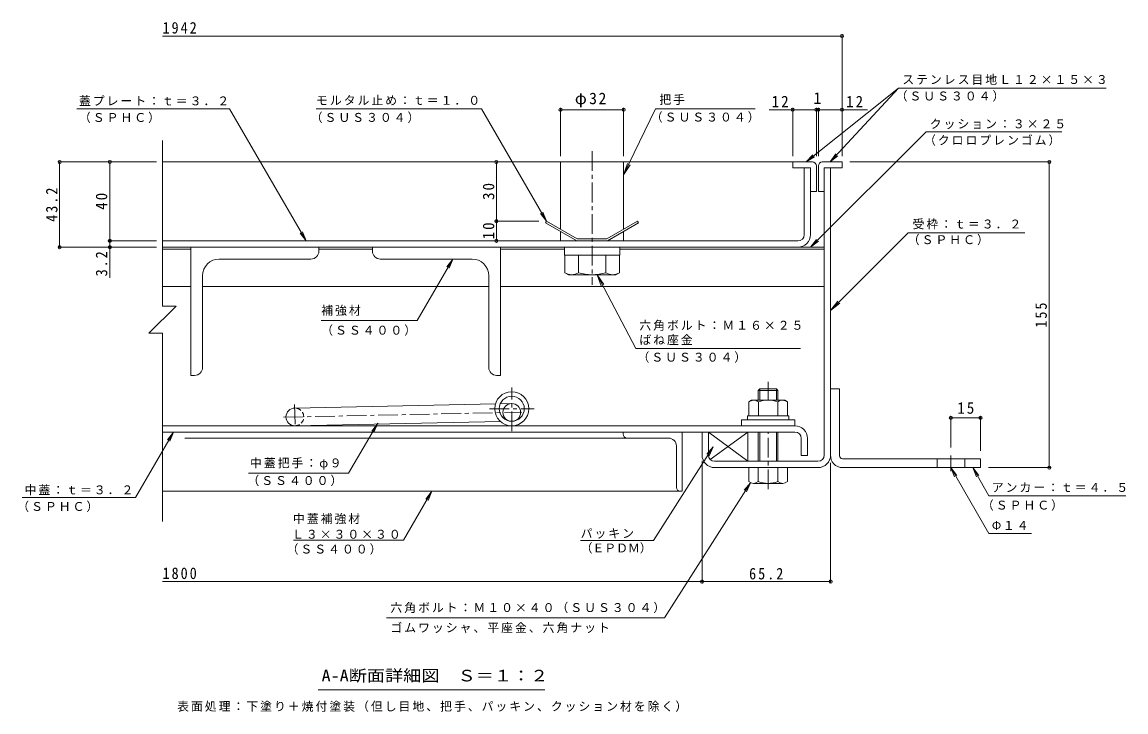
# Model space of a CAD drawing. Units: millimetres on the paper, enlarged 10 times, with parts at other scales. Extents: x -2673 to 2748, y -1962 to 1828.
# Drawn here: x -51 to 2748, y 79 to 1828 of the extents above; entities that cross this region are included whole.
import ezdxf
from ezdxf.enums import TextEntityAlignment as Align

# ---------------------------------------------------------------- set-up
doc = ezdxf.new("R2010")
doc.units = ezdxf.units.MM
doc.header["$LTSCALE"] = 10
doc.header["$PDMODE"] = 32
doc.header["$PDSIZE"] = 8
doc.linetypes.add('CHAIN1', pattern=[8, 5, -1, 1, -1])
doc.linetypes.add('DASHED1', pattern=[1.8, 1.2, -0.6])
for name, color, linetype, lineweight in [('D-1', 2, 'Continuous', 9), ('D-2', 3, 'Continuous', 9), ('D-3', 4, 'Continuous', 9), ('D-5', 7, 'Continuous', 9), ('D-6', 6, 'Continuous', 9), ('D-7', 5, 'Continuous', 5), ('D-9', 134, 'Continuous', 5), ('D-A', 3, 'Continuous', 9), ('D-B', 6, 'Continuous', 9), ('D-C', 134, 'Continuous', 5), ('D-E', 3, 'Continuous', 9), ('D-F', 7, 'Continuous', 9)]:
    doc.layers.add(name, color=color, linetype=linetype, lineweight=lineweight)
doc.styles.add('ＭＳ ゴシック', font='')
doc.styles.get('ＭＳ ゴシック').set_extended_font_data('MS Gothic')

msp = doc.modelspace()

# ---------------------------------------------------------------- linework, layer by layer
at = {"layer": 'D-1'}
for p, q in [((1983.03, 730.68), (1983.03, 1458.68)), ((1999.03, 730.68), (1999.03, 1458.68)), ((1689.03, 730.68), (1689.03, 788.68)), ((1705.03, 714.68), (1967.03, 714.68)), ((1705.03, 698.68), (1815.53, 698.68)), ((1967.03, 698.68), (1865.53, 698.68))]:
    msp.add_line(p, q, dxfattribs=at)
msp.add_lwpolyline([(1673.03, 730.68), (1673.03, 788.68), (1689.03, 788.68)], dxfattribs=at)
for centre, radius, start, end in [((1705.03, 730.68), 32, 180, 270), ((1705.03, 730.68), 16, 180, 270), ((1967.03, 730.68), 16, 270, 0), ((1967.03, 730.68), 32, 270, 0)]:
    msp.add_arc(centre, radius, start, end, dxfattribs=at)
at = {"layer": 'D-2'}
for p, q in [((1948.03, 1458.68), (1932.03, 1458.68)), ((1932.03, 1289.68), (1932.03, 1458.68)), ((1948.03, 1289.68), (1948.03, 1458.68)), ((1916.03, 1273.68), (304.87, 1273.68)), ((304.87, 1257.68), (1916.03, 1257.68))]:
    msp.add_line(p, q, dxfattribs=at)
at = {"layer": 'D-2', "linetype": 'CHAIN1'}
for p, q in [((1190.53, 791.18), (1190.53, 902.16)), ((1133.79, 847.93), (1247.27, 847.93))]:
    msp.add_line(p, q, dxfattribs=at)
at = {"layer": 'D-2'}
for radius in [43.25, 31.75]:
    msp.add_circle((1190.53, 847.93), radius, dxfattribs=at)
for radius in [16, 32]:
    msp.add_arc((1916.03, 1289.68), radius, 270, 0, dxfattribs=at)
at = {"layer": 'D-3'}
for p, q in [((1903.03, 1473.68), (304.87, 1473.68)), ((1963.03, 1463.68), (1963.03, 1398.67)), ((1968.03, 1463.68), (1968.03, 1398.68)), ((1978.03, 1473.68), (2028.03, 1473.68)), ((1983.03, 1398.68), (1983.03, 1458.68)), ((1948.03, 1398.67), (1963.03, 1398.67)), ((1983.03, 1398.68), (1968.03, 1398.68)), ((1278.84, 1323.68), (1276.34, 1319.35)), ((1276.34, 1319.35), (1355.44, 1273.68)), ((1278.84, 1323.68), (1356.78, 1278.68)), ((1509.72, 1323.68), (1431.78, 1278.68)), ((1512.22, 1319.35), (1433.12, 1273.68)), ((1509.72, 1323.68), (1512.22, 1319.35)), ((1355.44, 1273.68), (1433.12, 1273.68)), ((1356.78, 1278.68), (1431.78, 1278.68))]:
    msp.add_line(p, q, dxfattribs=at)
for points in [[(1953.03, 1473.68), (1903.03, 1473.68), (1903.03, 1458.68), (1948.03, 1458.68), (1948.03, 1398.67)], [(2028.03, 1473.68), (2028.03, 1458.68), (1983.03, 1458.68)]]:
    msp.add_lwpolyline(points, dxfattribs=at)
for centre, start, end in [((1953.03, 1463.68), 0, 90), ((1978.03, 1463.68), 90, 180)]:
    msp.add_arc(centre, 10, start, end, dxfattribs=at)
at = {"layer": 'D-5'}
for p, q in [((2171.58, 1661.07), (1936.94, 1473.68)), ((2171.58, 1661.07), (1998.06, 1473.68)), ((2171.58, 1661.07), (2697.42, 1661.07)), ((87.67, 1608.42), (474.85, 1608.42)), ((669.14, 1273.68), (474.85, 1608.42)), ((694.63, 1608.42), (1113.56, 1608.42)), ((1113.56, 1608.42), (1278.84, 1323.68)), ((1554.69, 1608.42), (1474.28, 1441.34)), ((1554.69, 1608.42), (1807.85, 1608.42)), ((2241.09, 1550.45), (1948.32, 1257.68)), ((2241.09, 1550.45), (2585.62, 1550.45)), ((1936.94, 1473.68), (1954.27, 1491.7)), ((1936.94, 1473.68), (1958.35, 1486.6)), ((1998.06, 1473.68), (2012.51, 1494.08)), ((1998.06, 1473.68), (2017.29, 1489.65)), ((1474.28, 1441.34), (1483.65, 1469.84)), ((1474.28, 1441.34), (1490.7, 1466.44)), ((1278.84, 1323.68), (1269.22, 1346.75)), ((1278.84, 1323.68), (1263.57, 1343.47)), ((669.14, 1273.68), (653.88, 1293.47)), ((669.14, 1273.68), (659.52, 1296.75)), ((2195.43, 1294.06), (1999.03, 1096.99)), ((2195.43, 1294.06), (2491.77, 1294.06)), ((1948.32, 1257.68), (1963.54, 1277.51)), ((1948.32, 1257.68), (1968.15, 1272.89)), ((1041.26, 1227.68), (1026, 1207.88)), ((1407.06, 1187.68), (1417.42, 1159.52)), ((1407.06, 1187.68), (1424.35, 1163.16)), ((1505.33, 1000.37), (1407.06, 1187.68)), ((1999.03, 1096.99), (2017.25, 1120.82)), ((1999.03, 1096.99), (2022.8, 1115.29)), ((950.89, 1071.96), (707.33, 1071.96)), ((1505.33, 1000.37), (1922.31, 1000.37)), ((236.53, 622.85), (332.78, 788.68)), ((332.78, 788.68), (317.52, 768.88)), ((332.78, 788.68), (323.16, 765.6)), ((850.54, 811.33), (835.28, 791.53)), ((850.54, 811.33), (840.92, 788.25)), ((1549.79, 513.55), (1701.52, 751.66)), ((1701.52, 751.66), (1685.44, 732.51)), ((1701.52, 751.66), (1690.95, 729)), ((2304.03, 698.68), (2313.6, 675.58)), ((2304.03, 698.68), (2319.25, 678.84)), ((2304.03, 698.68), (2400.44, 531.69)), ((2359.33, 698.68), (2400.44, 627.47)), ((2359.33, 698.68), (2368.89, 675.58)), ((2359.33, 698.68), (2374.55, 678.84)), ((1577.57, 317.55), (1795.98, 660.3)), ((1795.98, 660.3), (1779.91, 641.15)), ((1795.98, 660.3), (1785.41, 637.64)), ((-51.19, 622.85), (236.53, 622.85)), ((915.83, 514.73), (987.77, 638.68)), ((987.77, 638.68), (972.5, 618.88)), ((987.77, 638.68), (978.15, 615.6)), ((2400.44, 627.47), (2747.88, 627.47)), ((637.1, 514.73), (915.83, 514.73)), ((1365.22, 513.55), (1549.79, 513.55)), ((2400.44, 531.69), (2508.49, 531.69)), ((872.7, 317.55), (1577.57, 317.55)), ((1274.54, 135.33), (699.54, 135.33))]:
    msp.add_line(p, q, dxfattribs=at)
for points in [[(950.89, 1071.96), (1041.26, 1227.68), (1031.64, 1204.6)], [(523.15, 684.41), (776.88, 684.41), (850.54, 811.33)]]:
    msp.add_lwpolyline(points, dxfattribs=at)
at = {"layer": 'D-6'}
for p, q in [((304.87, 1257.68), (1983.03, 1257.68)), ((304.87, 1252.68), (376.36, 1252.68)), ((701.36, 1252.68), (837.2, 1252.68)), ((1162.2, 1252.68), (1324.28, 1252.68)), ((1464.28, 1252.68), (1983.03, 1252.68)), ((376.36, 1157.68), (304.87, 1157.68)), ((406.36, 1157.68), (1132.2, 1157.68)), ((1162.2, 1157.68), (1983.03, 1157.68)), ((640.06, 849.67), (1149.09, 860.31)), ((1161.41, 860.57), (1190.06, 861.17)), ((641, 804.68), (1161.83, 815.57)), ((1190.53, 816.17), (1191, 816.18)), ((1689.03, 788.68), (1689.03, 730.68)), ((1693.55, 719.53), (1789.03, 788.68))]:
    msp.add_line(p, q, dxfattribs=at)
at = {"layer": 'D-6', "linetype": 'CHAIN1'}
for p, q in [((639.87, 858.68), (641.12, 798.8)), ((612.01, 826.58), (1215.81, 839.21))]:
    msp.add_line(p, q, dxfattribs=at)
at = {"layer": 'D-6'}
msp.add_lwpolyline([(1705.03, 714.68), (1789.03, 714.68), (1789.03, 788.68), (1689.03, 788.68), (1789.03, 714.68)], dxfattribs=at)
msp.add_circle((1190.53, 838.68), 22.5, dxfattribs=at)
msp.add_arc((640.53, 827.18), 22.5, 90, 270, dxfattribs=at)
at = {"layer": 'D-6', "linetype": 'DASHED1'}
msp.add_arc((640.53, 827.18), 22.5, 270, 90, dxfattribs=at)
at = {"layer": 'D-7'}
for p, q in [((1819.59, 898.68), (1815.53, 894.62)), ((1861.47, 898.68), (1819.59, 898.68)), ((1819.59, 869.68), (1819.59, 898.68)), ((1861.47, 898.68), (1865.53, 894.62)), ((1861.47, 869.68), (1861.47, 898.68)), ((1865.53, 894.62), (1815.53, 894.62)), ((1815.53, 869.68), (1815.53, 894.62)), ((1865.53, 894.62), (1865.53, 871.18)), ((1865.53, 894.62), (1865.53, 869.68)), ((1815.53, 788.68), (1815.53, 714.68)), ((1819.59, 714.68), (1819.59, 788.68)), ((1861.47, 714.68), (1861.47, 788.68)), ((1865.53, 788.68), (1865.53, 714.68)), ((1889.53, 698.68), (1791.53, 698.68)), ((1791.53, 663.15), (1791.53, 698.68)), ((1815.53, 698.68), (1815.53, 663.15)), ((1865.53, 698.68), (1865.53, 663.15)), ((1889.53, 663.15), (1889.53, 698.68)), ((1877.53, 658.67), (1803.53, 658.67))]:
    msp.add_line(p, q, dxfattribs=at)
at = {"layer": 'D-7', "linetype": 'CHAIN1'}
for p, q in [((1840.53, 869.68), (1840.53, 916.34)), ((1840.53, 644.29), (1840.53, 788.68))]:
    msp.add_line(p, q, dxfattribs=at)
at = {"layer": 'D-7', "color": 2, "lineweight": 9}
for p, q in [((1791.45, 865.88), (1798.03, 869.68)), ((1883.03, 869.68), (1798.03, 869.68)), ((1791.45, 865.88), (1791.45, 829.68)), ((1815.99, 865.88), (1815.99, 829.68)), ((1865.07, 865.88), (1865.07, 829.68))]:
    msp.add_line(p, q, dxfattribs=at)
at = {"layer": 'D-7', "color": 134}
for p, q in [((1773.03, 819.68), (1773.03, 804.68)), ((1773.03, 819.68), (1908.03, 819.68)), ((1908.03, 819.68), (1908.03, 804.68)), ((1773.03, 804.68), (1908.03, 804.68))]:
    msp.add_line(p, q, dxfattribs=at)
at = {"layer": 'D-7', "color": 6, "lineweight": 9}
for p, q in [((1788.03, 829.68), (1788.03, 819.68)), ((1788.03, 819.68), (1893.03, 819.68))]:
    msp.add_line(p, q, dxfattribs=at)
at = {"layer": 'D-7', "color": 2, "lineweight": 9}
msp.add_lwpolyline([(1883.03, 869.68), (1889.6, 865.88), (1889.6, 829.68), (1791.45, 829.68)], dxfattribs=at)
at = {"layer": 'D-7', "color": 6, "lineweight": 9}
msp.add_lwpolyline([(1788.03, 829.68), (1893.03, 829.68), (1893.03, 819.68)], dxfattribs=at)
at = {"layer": 'D-7', "color": 2, "lineweight": 9}
for centre, radius, start, end in [((1805.94, 840.79), 28.97, 94.38438, 120), ((1802.96, 845.48), 24.21, 57.42749, 88.18784), ((1840.53, 788.47), 81.2, 72.41188, 107.5881), ((1878.1, 845.48), 24.21, 91.81215, 122.57249), ((1875.12, 840.79), 28.97, 59.99998, 85.6156)]:
    msp.add_arc(centre, radius, start, end, dxfattribs=at)
at = {"layer": 'D-7'}
for centre, radius, start, end in [((1803.53, 677), 18.33, 229.1022, 310.89809), ((1840.53, 730.75), 72.08, 249.70546, 290.29454), ((1877.53, 677), 18.33, 229.10191, 310.8978)]:
    msp.add_arc(centre, radius, start, end, dxfattribs=at)
at = {"layer": 'D-9'}
for p, q in [((376.36, 1257.68), (376.36, 932.68)), ((701.36, 1257.68), (376.36, 1257.68)), ((701.36, 1247.63), (701.36, 1257.68)), ((837.2, 1257.68), (1162.2, 1257.68)), ((837.2, 1247.63), (837.2, 1257.68)), ((1162.2, 1257.68), (1162.2, 932.68)), ((448.86, 1227.68), (681.41, 1227.68)), ((1089.7, 1227.68), (857.15, 1227.68)), ((406.36, 1185.18), (406.36, 952.63)), ((1132.2, 1185.18), (1132.2, 952.63)), ((386.41, 932.68), (376.36, 932.68)), ((1152.15, 932.68), (1162.2, 932.68))]:
    msp.add_line(p, q, dxfattribs=at)
for centre, radius, start, end in [((681.36, 1247.68), 20, 270.13706, 359.86294), ((857.2, 1247.68), 20, 180.13706, 269.86294), ((448.86, 1185.18), 42.5, 90, 180), ((1089.7, 1185.18), 42.5, 0, 90), ((386.36, 952.68), 20, 270.13706, 359.86294), ((1152.2, 952.68), 20, 180.13706, 269.86294)]:
    msp.add_arc(centre, radius, start, end, dxfattribs=at)
at = {"layer": 'D-A'}
for p, q in [((1908.53, 804.68), (304.87, 804.68)), ((304.87, 788.68), (1908.53, 788.68)), ((1924.53, 772.68), (1924.53, 729.68)), ((1940.53, 772.68), (1940.53, 729.68)), ((1924.53, 729.68), (1940.53, 729.68))]:
    msp.add_line(p, q, dxfattribs=at)
for radius in [32, 16]:
    msp.add_arc((1908.53, 772.68), radius, 0, 90, dxfattribs=at)
at = {"layer": 'D-B'}
for p, q in [((1473.03, 788.68), (361.4, 788.68)), ((1473.03, 788.68), (1623.03, 788.68)), ((1473.03, 783.68), (1473.03, 788.68)), ((1623.03, 788.68), (1623.03, 638.68)), ((1483.03, 773.68), (361.4, 773.68)), ((1483.03, 773.68), (1588.03, 773.68)), ((1608.03, 648.68), (1608.03, 753.68)), ((1618.03, 638.68), (304.87, 638.68)), ((1618.03, 638.68), (1623.03, 638.68))]:
    msp.add_line(p, q, dxfattribs=at)
for centre, radius, start, end in [((1483.03, 783.68), 10, 180, 270), ((1588.03, 753.68), 20, 0, 90), ((1618.03, 648.68), 10, 180, 270)]:
    msp.add_arc(centre, radius, start, end, dxfattribs=at)
at = {"layer": 'D-C', "color": 2, "linetype": 'CHAIN1', "lineweight": 9}
msp.add_line((1394.28, 1501.35), (1394.28, 1162.04), dxfattribs=at)
at = {"layer": 'D-C', "color": 2, "lineweight": 9}
for p, q in [((1314.28, 1473.68), (1314.28, 1303.21)), ((1314.28, 1473.68), (1474.28, 1473.68)), ((1474.28, 1473.68), (1474.28, 1303.21)), ((1314.28, 1297.44), (1314.28, 1273.68)), ((1474.28, 1297.44), (1474.28, 1273.68)), ((1314.28, 1273.68), (1474.28, 1273.68))]:
    msp.add_line(p, q, dxfattribs=at)
at = {"layer": 'D-C'}
for p, q in [((1324.28, 1257.68), (1324.28, 1237.68)), ((1324.28, 1257.68), (1464.28, 1257.68)), ((1324.28, 1237.68), (1464.28, 1237.68)), ((1464.28, 1257.68), (1464.28, 1237.68))]:
    msp.add_line(p, q, dxfattribs=at)
at = {"layer": 'D-C', "color": 5}
for p, q in [((1325, 1237.68), (1325, 1193.03)), ((1463.56, 1237.68), (1325, 1237.68)), ((1359.64, 1193.03), (1359.64, 1237.68)), ((1428.92, 1193.03), (1428.92, 1237.68)), ((1463.56, 1193.03), (1463.56, 1237.68)), ((1334.28, 1187.68), (1325, 1193.03))]:
    msp.add_line(p, q, dxfattribs=at)
msp.add_lwpolyline([(1334.28, 1187.68), (1454.28, 1187.68), (1463.56, 1193.03)], dxfattribs=at)
for centre, radius, start, end in [((1345.44, 1228.45), 40.89, 240, 265.61574), ((1341.23, 1221.84), 34.18, 271.81354, 302.57069), ((1394.28, 1302.32), 114.64, 252.41203, 287.58795), ((1447.32, 1221.84), 34.18, 237.42929, 268.18645), ((1443.11, 1228.45), 40.89, 274.38425, 299.99998)]:
    msp.add_arc(centre, radius, start, end, dxfattribs=at)
at = {"layer": 'D-E'}
for p, q in [((1999.03, 898.68), (1999.03, 730.68)), ((1999.03, 898.68), (2021.53, 898.68)), ((2021.53, 728.68), (2021.53, 898.68)), ((2029.03, 721.18), (2379.03, 721.18)), ((2269.03, 698.67), (2269.03, 721.17)), ((2339.03, 698.68), (2339.03, 721.18)), ((2379.03, 721.18), (2379.03, 698.68)), ((2379.03, 698.68), (2029.03, 698.68))]:
    msp.add_line(p, q, dxfattribs=at)
at = {"layer": 'D-E', "linetype": 'CHAIN1'}
msp.add_line((2304.03, 689.94), (2304.03, 729.39), dxfattribs=at)
at = {"layer": 'D-E'}
for radius, start in [(30, 176.17647), (7.5, 180.00027)]:
    msp.add_arc((2029.03, 728.68), radius, start, 270, dxfattribs=at)
at = {"layer": 'D-F'}
for p, q in [((2028.03, 1792.99), (304.87, 1792.99)), ((2028.03, 1488.68), (2028.03, 1797.99)), ((1314.28, 1488.67), (1314.28, 1611.3)), ((1314.28, 1606.3), (1474.28, 1606.3)), ((1474.28, 1488.67), (1474.28, 1611.3)), ((1843.46, 1606.3), (1963.03, 1606.3)), ((1903.03, 1488.68), (1903.03, 1611.3)), ((1963.03, 1488.68), (1963.03, 1611.3)), ((1963.03, 1606.3), (1968.03, 1606.3)), ((1968.03, 1488.68), (1968.03, 1611.3)), ((1968.03, 1606.3), (2092.38, 1606.3)), ((304.87, 1527.94), (304.87, 1108.08)), ((40.99, 1473.68), (289.87, 1473.68)), ((43.99, 1257.68), (43.99, 1473.68)), ((171.23, 1273.68), (171.23, 1473.68)), ((1151.62, 1323.68), (1151.62, 1473.68)), ((2556.66, 1473.68), (2048.03, 1473.68)), ((2553.66, 698.68), (2553.66, 1473.68)), ((1148.62, 1323.68), (1258.84, 1323.68)), ((1151.62, 1273.68), (1151.62, 1323.68)), ((289.87, 1273.68), (166.23, 1273.68)), ((171.23, 1257.68), (171.23, 1273.68)), ((40.99, 1257.68), (289.87, 1257.68)), ((171.23, 1257.68), (171.23, 1180.12)), ((304.87, 1039.27), (270.47, 1039.27)), ((304.87, 1039.27), (304.87, 562.14)), ((2304.03, 827.93), (2304.03, 749.39)), ((2304.03, 824.93), (2379.03, 824.93)), ((2379.03, 827.93), (2379.03, 741.18)), ((1673.02, 715.67), (1673.02, 404.78)), ((1999.03, 406.78), (1999.03, 710.68)), ((2556.66, 698.68), (2399.03, 698.68)), ((1673.02, 409.78), (304.87, 409.78)), ((1673.02, 409.78), (1999.03, 409.78))]:
    msp.add_line(p, q, dxfattribs=at)
msp.add_lwpolyline([(304.87, 1108.08), (339.28, 1108.08), (270.47, 1039.27)], dxfattribs=at)
for p in [(2028.03, 1792.99), (1314.28, 1606.3), (1474.28, 1606.3), (1903.03, 1606.3), (1963.03, 1606.3), (1968.03, 1606.3), (2028.03, 1606.3), (43.99, 1473.68), (171.23, 1473.68), (1151.62, 1473.68), (2553.66, 1473.68), (1151.62, 1323.68), (43.99, 1257.68), (171.23, 1273.68), (171.23, 1257.68), (1151.62, 1273.68), (2304.03, 824.93), (2379.03, 824.93), (2553.66, 698.68), (1673.02, 409.78), (1999.03, 409.78)]:
    msp.add_point(p, dxfattribs=at)

# ---------------------------------------------------------------- texts
at = {"layer": 'D-5', "style": 'ＭＳ ゴシック'}
msp.add_text('（ＥＰＤＭ）', height=21.99, dxfattribs=at).set_placement((1365.22, 476.99), align=Align.BOTTOM_LEFT)
at = {"layer": 'D-5', "color": 2, "style": 'ＭＳ ゴシック', "width": 1.15}
msp.add_text('A-A断面詳細図\u3000Ｓ＝１：２', height=29.33, dxfattribs=at).set_placement((708.29, 147.83), align=Align.BOTTOM_LEFT)
at = {"layer": 'D-5', "char_height": 21.99, "attachment_point": 7, "style": 'ＭＳ ゴシック'}
for s, insert in [('\\T1.17;ステンレス目地Ｌ１２×１５×３', (2180.77, 1669.24)), ('\\T1.17;（ＳＵＳ３０４）', (2163.93, 1626.8)), ('\\T1.17;蓋プレート：ｔ＝３．２', (93, 1615.97)), ('\\T1.17;モルタル止め：ｔ＝１．０', (694.23, 1617.43)), ('\\T1.17;把手', (1564.82, 1618.26)), ('\\T1.17;（ＳＰＨＣ）', (93, 1572.31)), ('\\T1.17;（ＳＵＳ３０４）', (680.67, 1572.52)), ('\\T1.17;（ＳＵＳ３０４）', (1543.11, 1573.36)), ('\\T1.17;クッション：３×２５', (2250.64, 1556.77)), ('\\T1.17;（クロロプレンゴム）', (2235.82, 1514.67)), ('\\T1.17;受枠：ｔ＝３．２', (2206.92, 1302.62)), ('\\T1.17;（ＳＰＨＣ）', (2194.76, 1262.47)), ('\\T1.17;補強材', (707.33, 1083.44)), ('\\T1.17;六角ボルト：Ｍ１６×２５', (1514.04, 1045.72)), ('\\T1.17;（ＳＳ４００）', (707.33, 1032.92)), ('\\T1.17;ばね座金', (1514.04, 1009)), ('\\T1.17;（ＳＵＳ３０４）', (1509.38, 964.51)), ('\\T1.17;中蓋把手：φ９', (526.87, 693.3)), ('\\T1.17;（ＳＳ４００）', (520.22, 651.76)), ('\\T1.17;中蓋：ｔ＝３．２', (-44.76, 628.55)), ('\\T1.17;アンカー：ｔ＝４．５', (2407.74, 635.99)), ('\\T1.17;（ＳＰＨＣ）', (2382.76, 589.38)), ('\\T1.17;（ＳＰＨＣ）', (-63.43, 585.98)), ('\\T1.17;中蓋補強材', (635.82, 555.23)), ('\\T1.17;Φ１４', (2407.74, 540.21)), ('\\T1.17;Ｌ３×３０×３０', (633.47, 518.04)), ('\\T1.17;パッキン', (1365.22, 518.38)), ('\\T1.17;（ＳＳ４００）', (619.63, 477.9)), ('\\T1.17;六角ボルト：Ｍ１０×４０（ＳＵＳ３０４）', (882.84, 329.57)), ('\\T1.17;ゴムワッシャ、平座金、六角ナット', (882.84, 278.74)), ('\\T1.17;表面処理：下塗り＋焼付塗装（但し目地、把手、パッキン、クッション材を除く）', (342.04, 79.2))]:
    msp.add_mtext(s, dxfattribs=dict(at, insert=insert))
at = {"layer": 'D-F', "color": 2, "style": 'ＭＳ ゴシック'}
msp.add_text('1', height=29.33, dxfattribs=at).set_placement((1955.53, 1612.3), align=Align.BOTTOM_LEFT)
at = {"layer": 'D-F', "color": 2, "char_height": 29.33, "attachment_point": 7, "style": 'ＭＳ ゴシック'}
for s, insert in [('\\T1.28;\\W0.9;1942', (304.87, 1798.99)), ('\\T1.19;φ32', (1350.53, 1612.3)), ('\\T1.27;\\W0.95;12', (1849.57, 1612.3)), ('\\T1.27;\\W0.95;12', (2038.31, 1612.3)), ('\\T1.27;\\W0.95;15', (2320.28, 834.93)), ('\\T1.28;\\W0.9;1800', (304.87, 415.78)), ('\\T1.28;\\W0.9;65.2', (1792.28, 414.78))]:
    msp.add_mtext(s, dxfattribs=dict(at, insert=insert))
at = {"layer": 'D-F', "color": 2, "char_height": 29.33, "attachment_point": 7, "rotation": 90, "style": 'ＭＳ ゴシック'}
for s, insert in [('\\T1.28;\\W0.9;43.2', (38.99, 1321.93)), ('\\T1.27;\\W0.95;30', (1146.62, 1377.43)), ('\\T1.27;\\W0.95;40', (165.23, 1352.43)), ('\\T1.27;\\W0.95;10', (1146.62, 1277.43)), ('\\T1.27;\\W0.9;3.2', (165.23, 1183.74)), ('\\T1.27;\\W0.9;155', (2547.66, 1053.68))]:
    msp.add_mtext(s, dxfattribs=dict(at, insert=insert))

doc.saveas('drawing.dxf')
